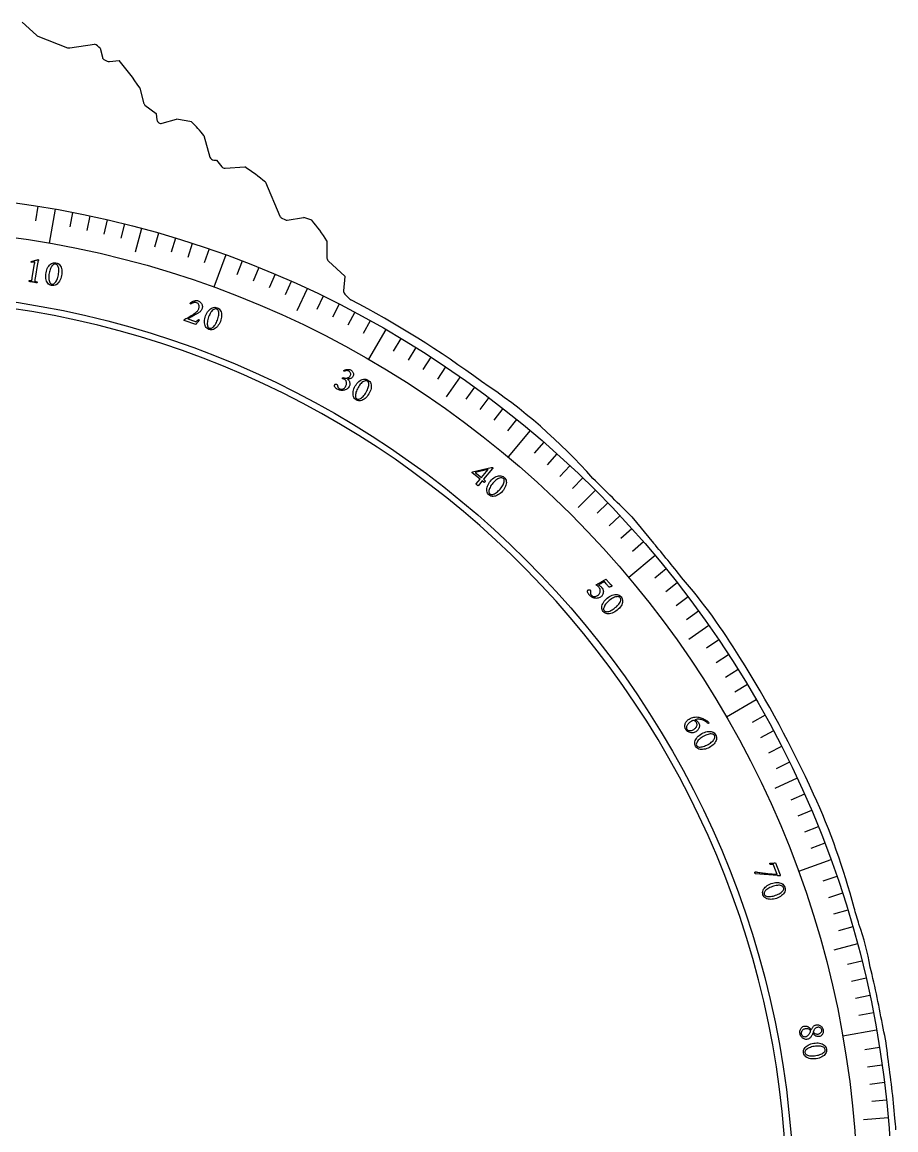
# Model space of a CAD drawing. Header units: millimetres. Extents: x -36.5 to 36.5, y -36.5 to 45.4.
# Drawn here: x 5.11 to 36.4, y 2.72 to 42.41 of the extents above; entities that cross this region are included whole.
import ezdxf

# ---------------------------------------------------------------- set-up
doc = ezdxf.new("R2010")
doc.units = ezdxf.units.MM
for name, color, linetype in [('CUT_INNER', 6, 'Continuous'), ('CUT_OUTER', 1, 'Continuous'), ('ENGRAVE', 7, 'Continuous'), ('ENGRAVE_FINE', 8, 'Continuous'), ('TEXT', 5, 'Continuous')]:
    doc.layers.add(name, color=color, linetype=linetype)

msp = doc.modelspace()

# ---------------------------------------------------------------- linework, layer by layer
at = {"layer": 'CUT_INNER'}
msp.add_arc((0, 0), 32.5, 92.46094, 87.53906, dxfattribs=at)
at = {"layer": 'CUT_OUTER'}
for points in [[(5.1125, 42.4117), (5.1151, 42.4096), (5.6305, 41.9411)], [(5.6767, 41.9124), (6.7391, 41.4967)], [(6.8171, 41.4882), (7.7033, 41.628), (7.7069, 41.6284)], [(7.9025, 41.4818), (7.9035, 41.4783), (7.9837, 41.1573)], [(8.0622, 41.0594), (8.1559, 41.0127)], [(8.2414, 40.998), (8.5845, 41.0409), (8.588, 41.0412)], [(9.3219, 40.0623), (9.323, 40.0588), (9.4566, 39.525)], [(9.5101, 39.443), (9.9068, 39.1346), (9.9096, 39.1323), (9.9102, 39.1287), (9.937, 38.9145)], [(10.127, 38.7888), (10.6405, 38.9354), (10.6438, 38.9362)], [(11.6226, 38.349), (11.6236, 38.3458), (11.8371, 37.5778)], [(11.9816, 37.468), (12.0596, 37.468), (12.0632, 37.4678), (12.0656, 37.4652), (12.2595, 37.2326)], [(12.3841, 37.1789), (13.0877, 37.2228), (13.0914, 37.2229)], [(13.8253, 36.6846), (13.827, 36.681), (14.3426, 35.4629)], [(14.4137, 35.3872), (14.5172, 35.3355)], [(14.607, 35.3214), (15.1925, 35.4114), (15.196, 35.4118)], [(16.028, 34.5797), (16.0282, 34.5758), (16.0282, 33.9603)], [(16.0765, 33.8501), (16.662, 33.3095), (16.6646, 33.3069), (16.6645, 33.3032), (16.6217, 32.789)], [(16.6651, 32.6705), (16.8454, 32.4902)], [(26.9468, 24.6888), (27.7224, 23.7425)]]:
    msp.add_lwpolyline(points, dxfattribs=at)
for centre, radius, start, end in [((5.7314, 42.052), 0.15, 227.72438, 248.63218), ((6.7937, 41.6364), 0.15, 248.63218, 278.9657), ((6.3606, 39.6295), 2.4101, 50.2256, 56.03854), ((8.1292, 41.1936), 0.15, 194.02368, 243.47764), ((8.2228, 41.1469), 0.15, 243.47764, 277.11844), ((-1.2433, 32.9052), 12.7612, 34.11473, 39.60978), ((9.6021, 39.5614), 0.15, 194.05299, 232.14803), ((10.0858, 38.933), 0.15, 187.11844, 285.93733), ((9.8436, 33.0026), 5.9874, 77.08244, 82.31964), ((6.2281, 33.9365), 6.9693, 39.28238, 44.6976), ((11.9816, 37.618), 0.15, 195.5339, 270), ((12.3747, 37.3286), 0.15, 219.81257, 273.57301), ((8.068, 29.6051), 9.125, 50.88057, 56.59785), ((14.4808, 35.5214), 0.15, 202.94228, 243.43495), ((14.5842, 35.4696), 0.15, 243.43495, 278.74122), ((14.3254, 32.3077), 3.2239, 68.82912, 74.33316), ((8.6539, 29.7383), 8.8214, 33.28651, 39.20263), ((16.1782, 33.9603), 0.15, 180, 227.28788), ((16.7712, 32.7766), 0.15, 175.23931, 225), ((16.9515, 32.5962), 0.15, 225, 241.10952), ((0.1761, 0.547), 36.0241, 53.5835, 62.37642), ((10.3281, 12.5993), 20.324, 41.49263, 56.44535), ((-2841.4476, -2883.203), 4084.5466, 45.3917738, 45.4192585), ((0.5291, 0.4334), 35.8161, 38.07279, 40.60206), ((12.3114, 8.3922), 21.6559, 31.31503, 40.72009), ((-4.2535, -2.4453), 41.4455, 24.5154, 32.21267), ((10.318, 4.2394), 25.4139, 14.68703, 24.43472), ((3.8406, 1.1396), 32.4939, 15.98956, 17.07916), ((25.9815, 6.8669), 9.6502, 10.09459, 19.51379), ((0.3492, 0.073), 36.1433, 10.02113, 13.57809), ((30.1722, 4.8896), 5.9539, 4.09766, 14.32116), ((0.1401, 0.015), 36.3591, 4.92963, 8.38179), ((33.7885, 2.7236), 2.6095, 0.02466, 9.16946)]:
    msp.add_arc(centre, radius, start, end, dxfattribs=at)
at = {"layer": 'ENGRAVE'}
for points in [[(6.2965, 35.7091), (6.0825, 34.4958)], [(9.3848, 35.0245), (9.157, 34.1745)], [(12.4017, 34.0733), (11.9803, 32.9156)], [(15.3241, 32.8627), (14.9522, 32.0652)], [(18.13, 31.4021), (17.514, 30.3351)], [(20.7979, 29.7025), (20.2931, 28.9816)], [(23.3075, 27.7768), (22.5156, 26.833)], [(25.6397, 25.6397), (25.0174, 25.0174)], [(27.7768, 23.3075), (26.833, 22.5156)], [(29.7025, 20.7979), (28.9816, 20.2931)], [(31.4021, 18.13), (30.3351, 17.514)], [(32.8627, 15.3241), (32.0652, 14.9522)], [(34.0733, 12.4017), (32.9156, 11.9803)], [(35.0245, 9.3848), (34.1745, 9.157)], [(35.7091, 6.2965), (34.4958, 6.0825)], [(36.122, 3.1603), (35.2454, 3.0836)]]:
    msp.add_lwpolyline(points, dxfattribs=at)
for radius in [36.26, 35.028, 32.74]:
    msp.add_circle((0, 0), radius, dxfattribs=at)
at = {"layer": 'ENGRAVE_FINE'}
for points in [[(5.6723, 35.8136), (5.5897, 35.2921)], [(6.9187, 35.5938), (6.818, 35.0755)], [(7.5389, 35.4676), (7.4291, 34.9512)], [(8.1567, 35.3307), (8.038, 34.8162)], [(8.7721, 35.1829), (8.6444, 34.6706)], [(9.9946, 34.8553), (9.8491, 34.3478)], [(10.6014, 34.6756), (10.447, 34.1707)], [(11.205, 34.4853), (11.0418, 33.9832)], [(11.8051, 34.2845), (11.6332, 33.7853)], [(12.9944, 33.8516), (12.8052, 33.3587)], [(13.5832, 33.6197), (13.3854, 33.1301)], [(14.1679, 33.3775), (13.9616, 32.8915)], [(14.7483, 33.1252), (14.5335, 32.6428)], [(15.8953, 32.5903), (15.6639, 32.1157)], [(16.4617, 32.3079), (16.222, 31.8374)], [(17.023, 32.0157), (16.7752, 31.5495)], [(17.5792, 31.7137), (17.3232, 31.2519)], [(18.6753, 31.0809), (18.4033, 30.6283)], [(19.2149, 30.7502), (18.9351, 30.3025)], [(19.7486, 30.4102), (19.461, 29.9674)], [(20.2763, 30.0609), (19.9811, 29.6232)], [(21.3131, 29.335), (21.0027, 28.9078)], [(21.8218, 28.9585), (21.5041, 28.5368)], [(22.3239, 28.5733), (21.9988, 28.1572)], [(22.8192, 28.1793), (22.4869, 27.769)], [(23.7887, 27.3658), (23.4423, 26.9673)], [(24.2627, 26.9464), (23.9094, 26.5541)], [(24.7293, 26.5189), (24.3692, 26.1327)], [(25.1883, 26.0833), (24.8215, 25.7034)], [(26.0833, 25.1883), (25.7034, 24.8215)], [(26.5189, 24.7293), (26.1327, 24.3692)], [(26.9464, 24.2627), (26.5541, 23.9094)], [(27.3658, 23.7887), (26.9673, 23.4423)], [(28.1793, 22.8192), (27.769, 22.4869)], [(28.5733, 22.3239), (28.1572, 21.9988)], [(28.9585, 21.8218), (28.5368, 21.5041)], [(29.335, 21.3131), (28.9078, 21.0027)], [(30.0609, 20.2763), (29.6232, 19.9811)], [(30.4102, 19.7486), (29.9674, 19.461)], [(30.7502, 19.2149), (30.3025, 18.9351)], [(31.0809, 18.6753), (30.6283, 18.4033)], [(31.7137, 17.5792), (31.2519, 17.3232)], [(32.0157, 17.023), (31.5495, 16.7752)], [(32.3079, 16.4617), (31.8374, 16.222)], [(32.5903, 15.8953), (32.1157, 15.6639)], [(33.1252, 14.7483), (32.6428, 14.5335)], [(33.3775, 14.1679), (32.8915, 13.9616)], [(33.6197, 13.5832), (33.1301, 13.3854)], [(33.8516, 12.9944), (33.3587, 12.8052)], [(34.2845, 11.8051), (33.7853, 11.6332)], [(34.4853, 11.205), (33.9832, 11.0418)], [(34.6756, 10.6014), (34.1707, 10.447)], [(34.8553, 9.9946), (34.3478, 9.8491)], [(35.1829, 8.7721), (34.6706, 8.6444)], [(35.3307, 8.1567), (34.8162, 8.038)], [(35.4676, 7.5389), (34.9512, 7.4291)], [(35.5938, 6.9187), (35.0755, 6.818)], [(35.8136, 5.6723), (35.2921, 5.5897)], [(35.9071, 5.0464), (35.3843, 4.9729)], [(35.9897, 4.419), (35.4657, 4.3546)], [(36.0614, 3.7902), (35.5363, 3.735)]]:
    msp.add_lwpolyline(points, dxfattribs=at)
at = {"layer": 'TEXT'}
for points in [[(5.4755, 33.2521), (5.5599, 33.7651), (5.5616, 33.7777), (5.5622, 33.7884), (5.5618, 33.7971), (5.5602, 33.8037), (5.5575, 33.8088), (5.5534, 33.8128), (5.5481, 33.8157), (5.5415, 33.8175), (5.5332, 33.8182), (5.5227, 33.818), (5.51, 33.817), (5.4951, 33.815), (5.4801, 33.8127), (5.467, 33.8104), (5.4558, 33.8083), (5.4464, 33.8062), (5.442, 33.8119), (5.4392, 33.8178), (5.4379, 33.8239), (5.4381, 33.8302), (5.4381, 33.8303), (5.4382, 33.8306), (5.4382, 33.831), (5.4383, 33.8315), (5.4389, 33.8339), (5.4397, 33.8357), (5.4407, 33.8369), (5.442, 33.8376), (5.4701, 33.8451), (5.498, 33.8527), (5.5257, 33.8604), (5.5532, 33.8682), (5.5794, 33.8757), (5.6033, 33.8825), (5.6249, 33.8885), (5.6442, 33.8939), (5.6601, 33.8982), (5.6717, 33.9013), (5.6789, 33.9031), (5.6818, 33.9036), (5.6844, 33.9032), (5.6874, 33.9022), (5.6897, 33.9003), (5.6914, 33.8975), (5.6924, 33.8938), (5.693, 33.8899), (5.6935, 33.8863), (5.6939, 33.8831), (5.6941, 33.8802), (5.6935, 33.8783), (5.6915, 33.8725), (5.6882, 33.8628), (5.6835, 33.8493), (5.6783, 33.8321), (5.6731, 33.8115), (5.6681, 33.7874), (5.6631, 33.76), (5.5751, 33.2356), (5.5728, 33.2215), (5.5707, 33.208), (5.5687, 33.1949), (5.5669, 33.1822), (5.5655, 33.1704), (5.5649, 33.1595), (5.565, 33.1498), (5.5659, 33.141), (5.5676, 33.1375), (5.571, 33.1338), (5.5763, 33.13), (5.5833, 33.1261), (5.5914, 33.1223), (5.5998, 33.1188), (5.6085, 33.1157), (5.6176, 33.1129), (5.6261, 33.1106), (5.6333, 33.1088), (5.6391, 33.1074), (5.6437, 33.1065), (5.6449, 33.1031), (5.6455, 33.0989), (5.6456, 33.0937), (5.6451, 33.0876), (5.644, 33.0816), (5.6424, 33.0767), (5.6402, 33.0729), (5.6375, 33.0702), (5.6188, 33.0747), (5.6009, 33.0789), (5.5837, 33.0829), (5.5674, 33.0867), (5.5511, 33.0903), (5.5341, 33.0938), (5.5165, 33.0971), (5.4981, 33.1003), (5.4805, 33.1031), (5.4636, 33.1055), (5.4474, 33.1076), (5.4321, 33.1092), (5.4165, 33.1107), (5.3998, 33.1123), (5.382, 33.114), (5.363, 33.1158), (5.3613, 33.1192), (5.3604, 33.1236), (5.3605, 33.1287), (5.3614, 33.1347), (5.3629, 33.1406), (5.3646, 33.1455), (5.3666, 33.1494), (5.3689, 33.1522), (5.3734, 33.1516), (5.3794, 33.151), (5.3868, 33.1504), (5.3957, 33.1498), (5.4051, 33.1495), (5.4143, 33.1496), (5.4234, 33.1502), (5.4323, 33.1512), (5.4402, 33.1526), (5.4461, 33.1546), (5.4502, 33.157), (5.4523, 33.1599), (5.456, 33.1679), (5.4595, 33.1771), (5.4626, 33.1875), (5.4654, 33.1991), (5.468, 33.2116), (5.4706, 33.2246), (5.4731, 33.2381), (5.4755, 33.2521)], [(6.3195, 33.7892), (6.3625, 33.7775), (6.4006, 33.7595), (6.4338, 33.7352), (6.4621, 33.7046), (6.4856, 33.6689), (6.5044, 33.6293), (6.5184, 33.5858), (6.5278, 33.5384), (6.5326, 33.4884), (6.5329, 33.437), (6.5288, 33.3842), (6.5202, 33.3301), (6.5077, 33.2766), (6.4915, 33.2262), (6.4718, 33.1787), (6.4484, 33.1342), (6.422, 33.0938), (6.3928, 33.0585), (6.3609, 33.0285), (6.3264, 33.0036), (6.2895, 32.9852), (6.2507, 32.9743), (6.21, 32.9711), (6.1673, 32.9755), (6.1271, 32.9866), (6.0909, 33.0042), (6.059, 33.0283), (6.0312, 33.0589), (6.0076, 33.0946), (5.9884, 33.1342), (5.9736, 33.1776), (5.9632, 33.225), (5.9573, 33.275), (5.9558, 33.3264), (5.9589, 33.3793), (5.9664, 33.4336), (5.9781, 33.4872), (5.9935, 33.5379), (6.0125, 33.5857), (6.0354, 33.6305), (6.0615, 33.6713), (6.0907, 33.7067), (6.1228, 33.7367), (6.158, 33.7615), (6.1956, 33.7798), (6.235, 33.7905), (6.2764, 33.7937), (6.3195, 33.7892)], [(6.3174, 33.7414), (6.2908, 33.7432), (6.265, 33.7386), (6.24, 33.7276), (6.2158, 33.7101), (6.1927, 33.6871), (6.1711, 33.6596), (6.1509, 33.6275), (6.1323, 33.5909), (6.1155, 33.5507), (6.1009, 33.5077), (6.0885, 33.4619), (6.0784, 33.4135), (6.0709, 33.365), (6.0664, 33.3182), (6.0648, 33.2728), (6.0662, 33.2291), (6.0704, 33.188), (6.0771, 33.1506), (6.0864, 33.1171), (6.0983, 33.0874), (6.1127, 33.0624), (6.1296, 33.0434), (6.149, 33.0303), (6.1709, 33.023), (6.1986, 33.0211), (6.225, 33.0259), (6.2503, 33.0375), (6.2743, 33.0558), (6.297, 33.0798), (6.3182, 33.1084), (6.3379, 33.1416), (6.3561, 33.1795), (6.3725, 33.2208), (6.3869, 33.2644), (6.3994, 33.3102), (6.4098, 33.3582), (6.4179, 33.4069), (6.4229, 33.4536), (6.425, 33.4984), (6.424, 33.5411), (6.4201, 33.5809), (6.4134, 33.6171), (6.404, 33.6496), (6.3918, 33.6785), (6.377, 33.7027), (6.3597, 33.7212), (6.3398, 33.7342), (6.3174, 33.7414)], [(11.4606, 31.7375), (11.4488, 31.7244), (11.4365, 31.7103), (11.4237, 31.6953), (11.4103, 31.6794), (11.397, 31.6632), (11.3843, 31.6477), (11.3721, 31.6327), (11.3605, 31.6183), (11.3501, 31.6053), (11.3416, 31.5946), (11.335, 31.5863), (11.3302, 31.5802), (10.9135, 31.7266), (10.9121, 31.7287), (10.9108, 31.7312), (10.9095, 31.7341), (10.9083, 31.7375), (10.9073, 31.7408), (10.9068, 31.7437), (10.9067, 31.7462), (10.9072, 31.7483), (10.9426, 31.7684), (10.9786, 31.7891), (11.0152, 31.8102), (11.0524, 31.8318), (11.0895, 31.8536), (11.126, 31.8755), (11.1619, 31.8974), (11.1971, 31.9193), (11.231, 31.9409), (11.2627, 31.9618), (11.2924, 31.982), (11.3199, 32.0016), (11.3463, 32.0221), (11.3687, 32.0419), (11.3872, 32.0613), (11.4018, 32.0801), (11.4138, 32.0992), (11.4246, 32.1191), (11.4343, 32.14), (11.4428, 32.1619), (11.451, 32.1925), (11.4536, 32.2223), (11.4504, 32.2514), (11.4416, 32.2797), (11.4276, 32.3054), (11.4092, 32.3267), (11.3863, 32.3437), (11.3589, 32.3563), (11.3347, 32.3633), (11.3111, 32.3671), (11.2881, 32.3677), (11.2658, 32.3651), (11.2447, 32.3604), (11.2251, 32.3545), (11.2071, 32.3476), (11.1906, 32.3397), (11.1762, 32.3316), (11.1642, 32.3244), (11.1547, 32.3182), (11.1475, 32.3128), (11.1439, 32.3146), (11.1405, 32.3175), (11.1374, 32.3214), (11.1346, 32.3263), (11.1323, 32.3313), (11.1309, 32.3354), (11.1303, 32.3386), (11.1305, 32.3409), (11.1355, 32.3466), (11.1428, 32.3536), (11.1524, 32.362), (11.1643, 32.3717), (11.1784, 32.382), (11.1941, 32.3921), (11.2117, 32.4018), (11.231, 32.4113), (11.2516, 32.42), (11.2731, 32.4271), (11.2953, 32.4326), (11.3184, 32.4367), (11.342, 32.4385), (11.3659, 32.4373), (11.3901, 32.4332), (11.4146, 32.426), (11.443, 32.4139), (11.4687, 32.3987), (11.4917, 32.3803), (11.5121, 32.3587), (11.5296, 32.3349), (11.5437, 32.3099), (11.5545, 32.2837), (11.5621, 32.2563), (11.5661, 32.2285), (11.5663, 32.2013), (11.5626, 32.1745), (11.5552, 32.1483), (11.5448, 32.1231), (11.5324, 32.0995), (11.5179, 32.0775), (11.5013, 32.0572), (11.483, 32.0383), (11.4633, 32.0208), (11.4421, 32.0047), (11.4196, 31.99), (11.3884, 31.9713), (11.3557, 31.9521), (11.3217, 31.9324), (11.2862, 31.9123), (11.2505, 31.8923), (11.2159, 31.8729), (11.1824, 31.8542), (11.1499, 31.8361), (11.1195, 31.8193), (11.0924, 31.8041), (11.0686, 31.7907), (11.0479, 31.779), (11.2877, 31.6946), (11.3053, 31.69), (11.3223, 31.6888), (11.3387, 31.691), (11.3545, 31.6966), (11.3704, 31.7056), (11.387, 31.7177), (11.4043, 31.7329), (11.4223, 31.7513), (11.4252, 31.7539), (11.4289, 31.7552), (11.4334, 31.7552), (11.4386, 31.7538), (11.4407, 31.7529), (11.4433, 31.7514), (11.4464, 31.7494), (11.45, 31.7469), (11.4536, 31.7442), (11.4566, 31.7418), (11.4589, 31.7395), (11.4606, 31.7375)], [(12.091, 32.1785), (12.1312, 32.1596), (12.1656, 32.1352), (12.1941, 32.1055), (12.2167, 32.0704), (12.2336, 32.0312), (12.2452, 31.9889), (12.2515, 31.9436), (12.2525, 31.8954), (12.2485, 31.8453), (12.2399, 31.7946), (12.2267, 31.7434), (12.2089, 31.6915), (12.1873, 31.641), (12.1626, 31.5942), (12.1349, 31.5509), (12.1042, 31.5111), (12.0711, 31.4758), (12.0362, 31.4462), (11.9996, 31.4221), (11.9613, 31.4037), (11.9218, 31.3919), (11.8817, 31.388), (11.841, 31.3918), (11.7998, 31.4036), (11.762, 31.4215), (11.7295, 31.4451), (11.7022, 31.4744), (11.6801, 31.5093), (11.6631, 31.5486), (11.6511, 31.5909), (11.6441, 31.6363), (11.6421, 31.6847), (11.6449, 31.735), (11.6524, 31.7859), (11.6646, 31.8374), (11.6815, 31.8896), (11.7023, 31.9404), (11.7262, 31.9877), (11.7533, 32.0314), (11.7836, 32.0716), (11.8164, 32.1071), (11.8513, 32.1369), (11.8881, 32.161), (11.9271, 32.1793), (11.9672, 32.1908), (12.008, 32.1945), (12.0492, 32.1904), (12.091, 32.1785)], [(12.0805, 32.1318), (12.0547, 32.1382), (12.0285, 32.1381), (12.0019, 32.1316), (11.975, 32.1186), (11.9483, 32.1), (11.9222, 32.0766), (11.8968, 32.0486), (11.8721, 32.0158), (11.8486, 31.979), (11.8268, 31.9392), (11.8066, 31.8963), (11.7882, 31.8503), (11.7724, 31.8039), (11.7599, 31.7586), (11.7505, 31.7142), (11.7442, 31.6708), (11.7412, 31.6296), (11.7413, 31.5917), (11.7447, 31.5571), (11.7512, 31.5257), (11.7611, 31.4987), (11.7744, 31.477), (11.7912, 31.4607), (11.8115, 31.4498), (11.8385, 31.4431), (11.8653, 31.4432), (11.8922, 31.4502), (11.9191, 31.464), (11.9456, 31.4837), (11.9714, 31.5082), (11.9966, 31.5376), (12.0211, 31.5717), (12.0444, 31.6096), (12.0662, 31.65), (12.0864, 31.6929), (12.105, 31.7383), (12.1214, 31.7849), (12.1345, 31.8301), (12.1443, 31.8738), (12.1507, 31.916), (12.1538, 31.9559), (12.1535, 31.9927), (12.1499, 32.0264), (12.1429, 32.0569), (12.1326, 32.0833), (12.1187, 32.1046), (12.1013, 32.1208), (12.0805, 32.1318)], [(16.8894, 29.9414), (16.9037, 29.9319), (16.9176, 29.9199), (16.9311, 29.9055), (16.9441, 29.8885), (16.9557, 29.8697), (16.9649, 29.8497), (16.9718, 29.8284), (16.9763, 29.8059), (16.9776, 29.7828), (16.9748, 29.7598), (16.9679, 29.7368), (16.9569, 29.7139), (16.9459, 29.6972), (16.933, 29.6825), (16.9183, 29.6697), (16.9018, 29.659), (16.8842, 29.65), (16.8664, 29.6424), (16.8482, 29.6364), (16.8298, 29.6318), (16.8119, 29.6284), (16.7953, 29.6257), (16.7799, 29.6238), (16.7659, 29.6226), (16.7804, 29.61), (16.7943, 29.5948), (16.8075, 29.5772), (16.8201, 29.5571), (16.8311, 29.5351), (16.8394, 29.5118), (16.8453, 29.4872), (16.8485, 29.4613), (16.8482, 29.4347), (16.8436, 29.4079), (16.8345, 29.3808), (16.821, 29.3535), (16.8035, 29.3265), (16.7837, 29.3026), (16.7616, 29.2818), (16.7373, 29.2642), (16.7113, 29.2495), (16.6843, 29.2376), (16.6563, 29.2285), (16.6273, 29.2223), (16.5978, 29.2188), (16.5682, 29.2179), (16.5385, 29.2196), (16.5086, 29.2238), (16.4792, 29.2305), (16.4507, 29.2395), (16.4231, 29.2507), (16.3965, 29.2643), (16.3852, 29.2711), (16.373, 29.2795), (16.3599, 29.2894), (16.3458, 29.3009), (16.332, 29.3134), (16.3194, 29.3263), (16.3082, 29.3398), (16.2982, 29.3537), (16.2969, 29.3575), (16.2957, 29.3627), (16.2945, 29.3693), (16.2934, 29.3775), (16.293, 29.3861), (16.2937, 29.3942), (16.2957, 29.4019), (16.2989, 29.409), (16.3062, 29.42), (16.3146, 29.4289), (16.3242, 29.4356), (16.335, 29.4402), (16.346, 29.4426), (16.3565, 29.4429), (16.3665, 29.441), (16.376, 29.437), (16.3862, 29.4299), (16.394, 29.4211), (16.3993, 29.4109), (16.4021, 29.3991), (16.4039, 29.3867), (16.406, 29.3748), (16.4085, 29.3634), (16.4113, 29.3525), (16.4156, 29.3403), (16.4213, 29.329), (16.4284, 29.3184), (16.4371, 29.3086), (16.4466, 29.2997), (16.4565, 29.2915), (16.4668, 29.2842), (16.4774, 29.2777), (16.4929, 29.2703), (16.5096, 29.265), (16.5275, 29.2618), (16.5467, 29.2605), (16.5666, 29.262), (16.5869, 29.2668), (16.6076, 29.2751), (16.6285, 29.2867), (16.6493, 29.3024), (16.6694, 29.3228), (16.6887, 29.3478), (16.7073, 29.3775), (16.7186, 29.4004), (16.7266, 29.4234), (16.7312, 29.4466), (16.7325, 29.4699), (16.7308, 29.4927), (16.7266, 29.5146), (16.7198, 29.5356), (16.7105, 29.5557), (16.699, 29.5741), (16.6854, 29.5903), (16.6699, 29.6041), (16.6525, 29.6156), (16.643, 29.6205), (16.6331, 29.6246), (16.6226, 29.6281), (16.6118, 29.6309), (16.6013, 29.6333), (16.5921, 29.6355), (16.5843, 29.6375), (16.5778, 29.6394), (16.5775, 29.6459), (16.5782, 29.6523), (16.5801, 29.6587), (16.5831, 29.6651), (16.5853, 29.6687), (16.5875, 29.6716), (16.5897, 29.6738), (16.5918, 29.6753), (16.6173, 29.6686), (16.643, 29.6636), (16.6688, 29.6602), (16.6947, 29.6583), (16.7202, 29.6585), (16.7446, 29.6614), (16.7679, 29.6668), (16.7901, 29.6748), (16.8107, 29.6859), (16.8294, 29.7007), (16.846, 29.7192), (16.8607, 29.7414), (16.8708, 29.7639), (16.876, 29.7868), (16.8763, 29.81), (16.8715, 29.8336), (16.8621, 29.8561), (16.8484, 29.8761), (16.8303, 29.8936), (16.808, 29.9086), (16.79, 29.9174), (16.7719, 29.9234), (16.7538, 29.9267), (16.7358, 29.9273), (16.7184, 29.926), (16.7023, 29.9238), (16.6875, 29.9206), (16.674, 29.9165), (16.6623, 29.9125), (16.6527, 29.9094), (16.6452, 29.9073), (16.64, 29.9061), (16.6379, 29.9079), (16.6364, 29.9107), (16.6355, 29.9145), (16.6351, 29.9194), (16.6353, 29.9245), (16.6361, 29.9293), (16.6375, 29.9339), (16.6394, 29.938), (16.6561, 29.946), (16.6739, 29.953), (16.6928, 29.959), (16.7128, 29.9642), (16.7337, 29.9681), (16.7551, 29.9704), (16.7771, 29.971), (16.7995, 29.97), (16.8222, 29.9669), (16.8448, 29.961), (16.8672, 29.9525), (16.8894, 29.9414)], [(17.495, 29.5901), (17.5314, 29.5644), (17.561, 29.5345), (17.5839, 29.5003), (17.6, 29.4618), (17.6099, 29.4202), (17.614, 29.3766), (17.6123, 29.3309), (17.6049, 29.2832), (17.5923, 29.2346), (17.5751, 29.1862), (17.5531, 29.138), (17.5266, 29.09), (17.4965, 29.0441), (17.4641, 29.0022), (17.4293, 28.9643), (17.3921, 28.9305), (17.3534, 28.9015), (17.314, 28.8784), (17.2737, 28.8611), (17.2328, 28.8495), (17.1918, 28.8448), (17.1516, 28.8479), (17.1123, 28.8588), (17.0737, 28.8775), (17.0396, 28.9017), (17.0117, 28.9306), (16.9899, 28.9642), (16.9742, 29.0024), (16.9643, 29.044), (16.9598, 29.0878), (16.9608, 29.1337), (16.9672, 29.1817), (16.9787, 29.2307), (16.9949, 29.2796), (17.0159, 29.3282), (17.0416, 29.3767), (17.0709, 29.4231), (17.1027, 29.4655), (17.1369, 29.5038), (17.1737, 29.5382), (17.2122, 29.5675), (17.2517, 29.5908), (17.2922, 29.608), (17.3337, 29.6193), (17.3753, 29.6236), (17.416, 29.6202), (17.456, 29.609), (17.495, 29.5901)], [(17.4766, 29.5459), (17.4523, 29.5567), (17.4265, 29.5612), (17.3992, 29.5593), (17.3704, 29.5512), (17.3409, 29.5375), (17.3112, 29.519), (17.2813, 29.4958), (17.2512, 29.4678), (17.2217, 29.4357), (17.1933, 29.4003), (17.166, 29.3615), (17.1399, 29.3195), (17.1163, 29.2765), (17.096, 29.234), (17.0791, 29.1919), (17.0654, 29.1503), (17.0552, 29.1103), (17.0488, 29.0729), (17.0461, 29.0382), (17.0471, 29.0062), (17.0521, 28.9779), (17.0615, 28.9542), (17.0752, 28.9352), (17.0933, 28.9209), (17.1186, 28.9096), (17.1451, 28.9051), (17.1728, 28.9073), (17.2017, 28.9163), (17.2312, 28.9311), (17.2609, 28.9507), (17.2908, 28.9753), (17.3208, 29.0046), (17.3504, 29.0379), (17.3788, 29.0738), (17.4062, 29.1126), (17.4324, 29.1541), (17.4567, 29.1972), (17.4774, 29.2394), (17.4946, 29.2807), (17.5083, 29.3212), (17.5183, 29.3599), (17.5244, 29.3962), (17.5267, 29.43), (17.5251, 29.4613), (17.5194, 29.4891), (17.5095, 29.5125), (17.4952, 29.5314), (17.4766, 29.5459)], [(21.9586, 26.4525), (21.9621, 26.449), (21.9645, 26.4451), (21.9655, 26.441), (21.9654, 26.4366), (21.9645, 26.4323), (21.9631, 26.4283), (21.9612, 26.4247), (21.9589, 26.4215), (21.6351, 26.0318), (21.6938, 25.9829), (21.6956, 25.9801), (21.6961, 25.9758), (21.6951, 25.9702), (21.6928, 25.9631), (21.6893, 25.9554), (21.6848, 25.9475), (21.6795, 25.9395), (21.6732, 25.9315), (21.6687, 25.9265), (21.6644, 25.9225), (21.6604, 25.9197), (21.6567, 25.9179), (21.588, 25.9751), (21.4441, 25.802), (21.4436, 25.8022), (21.4419, 25.8028), (21.4392, 25.8037), (21.4355, 25.8049), (21.4299, 25.8077), (21.4217, 25.8132), (21.411, 25.8213), (21.3977, 25.832), (21.3827, 25.8453), (21.3729, 25.8559), (21.3684, 25.8639), (21.3692, 25.8693), (21.51, 26.0397), (21.2299, 26.2686), (21.2288, 26.2722), (21.2284, 26.2759), (21.2285, 26.2797), (21.2292, 26.2835), (21.2303, 26.2871), (21.2315, 26.2903), (21.233, 26.293), (21.2345, 26.2953), (21.9078, 26.452), (21.9133, 26.4529), (21.9197, 26.4538), (21.927, 26.4548), (21.9352, 26.4557), (21.9431, 26.4563), (21.9497, 26.4559), (21.9548, 26.4547), (21.9586, 26.4525)], [(21.7966, 26.3868), (21.3336, 26.2795), (21.5569, 26.0966)], [(22.3675, 26.1026), (22.3989, 26.071), (22.4229, 26.0363), (22.4395, 25.9987), (22.4487, 25.958), (22.4511, 25.9153), (22.4476, 25.8716), (22.438, 25.8269), (22.4225, 25.7812), (22.4016, 25.7356), (22.3762, 25.6909), (22.3462, 25.6472), (22.3117, 25.6046), (22.2741, 25.5646), (22.2349, 25.529), (22.1941, 25.4977), (22.1516, 25.4708), (22.1085, 25.4491), (22.0656, 25.4331), (22.023, 25.423), (21.9806, 25.4188), (21.9395, 25.4212), (21.9005, 25.4313), (21.8636, 25.4488), (21.8288, 25.4739), (21.7995, 25.5037), (21.777, 25.537), (21.7614, 25.5739), (21.7526, 25.6142), (21.75, 25.657), (21.7532, 25.7008), (21.7621, 25.7459), (21.7768, 25.792), (21.7966, 25.8383), (21.8211, 25.8836), (21.8502, 25.9279), (21.8839, 25.9712), (21.9208, 26.0118), (21.9595, 26.048), (21.9999, 26.0798), (22.042, 26.1072), (22.0851, 26.1294), (22.128, 26.1455), (22.1709, 26.1555), (22.2137, 26.1593), (22.2554, 26.1564), (22.295, 26.1459), (22.3323, 26.128), (22.3675, 26.1026)], [(22.3417, 26.0622), (22.3196, 26.0771), (22.295, 26.086), (22.2678, 26.0889), (22.2381, 26.0859), (22.2066, 26.0776), (22.1741, 26.0645), (22.1406, 26.0468), (22.1062, 26.0245), (22.0715, 25.998), (22.0374, 25.9681), (22.0038, 25.9346), (21.9708, 25.8977), (21.9401, 25.8595), (21.9127, 25.8212), (21.8887, 25.7827), (21.868, 25.7441), (21.8511, 25.7064), (21.8382, 25.6707), (21.8295, 25.6371), (21.8249, 25.6053), (21.825, 25.5766), (21.8301, 25.5516), (21.8403, 25.5306), (21.8557, 25.5133), (21.8787, 25.4978), (21.904, 25.4888), (21.9316, 25.4861), (21.9616, 25.49), (21.9933, 25.4994), (22.0259, 25.5136), (22.0596, 25.5325), (22.0943, 25.5563), (22.1292, 25.5838), (22.1634, 25.6143), (22.1971, 25.6478), (22.2302, 25.6841), (22.2615, 25.7223), (22.2892, 25.7602), (22.3134, 25.7979), (22.3339, 25.8354), (22.3504, 25.8719), (22.3628, 25.9066), (22.3709, 25.9394), (22.3747, 25.9705), (22.374, 25.9989), (22.3683, 26.0236), (22.3575, 26.0447), (22.3417, 26.0622)], [(25.8627, 22.1619), (25.8851, 22.1324), (25.9024, 22.1023), (25.9145, 22.0717), (25.9214, 22.0404), (25.9239, 22.0093), (25.9227, 21.9792), (25.9178, 21.9499), (25.9092, 21.9216), (25.8974, 21.8949), (25.883, 21.8708), (25.8658, 21.8492), (25.846, 21.8301), (25.8204, 21.8108), (25.7936, 21.7951), (25.7657, 21.7831), (25.7368, 21.7748), (25.7074, 21.7699), (25.678, 21.768), (25.6486, 21.769), (25.6192, 21.7731), (25.5903, 21.7799), (25.5621, 21.7892), (25.5348, 21.8009), (25.5082, 21.8151), (25.4828, 21.8315), (25.4591, 21.8496), (25.437, 21.8697), (25.4166, 21.8915), (25.4083, 21.9018), (25.3997, 21.9138), (25.3908, 21.9276), (25.3815, 21.9432), (25.3728, 21.9597), (25.3654, 21.9762), (25.3595, 21.9927), (25.3549, 22.0092), (25.3549, 22.0131), (25.3556, 22.0184), (25.3567, 22.0251), (25.3585, 22.0331), (25.361, 22.0414), (25.3645, 22.0487), (25.369, 22.0552), (25.3745, 22.0609), (25.3851, 22.0687), (25.396, 22.0742), (25.4073, 22.0772), (25.419, 22.0779), (25.4302, 22.0764), (25.4402, 22.073), (25.4489, 22.0678), (25.4564, 22.0608), (25.4636, 22.0506), (25.4679, 22.0398), (25.4694, 22.0283), (25.468, 22.0162), (25.4655, 22.004), (25.4634, 21.9921), (25.4618, 21.9806), (25.4608, 21.9693), (25.4606, 21.9564), (25.4621, 21.9438), (25.4652, 21.9315), (25.4699, 21.9193), (25.4758, 21.9076), (25.4824, 21.8965), (25.4895, 21.8861), (25.4973, 21.8764), (25.5093, 21.8642), (25.5232, 21.8535), (25.5389, 21.8443), (25.5565, 21.8366), (25.5757, 21.8312), (25.5965, 21.8288), (25.6187, 21.8295), (25.6424, 21.8332), (25.6673, 21.8409), (25.6931, 21.8531), (25.7198, 21.87), (25.7474, 21.8916), (25.7623, 21.9059), (25.7758, 21.9224), (25.788, 21.9412), (25.7988, 21.9621), (25.8074, 21.9848), (25.8127, 22.0088), (25.8147, 22.0341), (25.8135, 22.0606), (25.8079, 22.0879), (25.7969, 22.1156), (25.7805, 22.1437), (25.7586, 22.1721), (25.7508, 22.1805), (25.7413, 22.1899), (25.73, 22.2002), (25.7169, 22.2113), (25.7037, 22.2219), (25.692, 22.2304), (25.6816, 22.2369), (25.6727, 22.2413), (25.6717, 22.243), (25.6714, 22.2451), (25.6716, 22.2477), (25.6724, 22.2507), (25.6738, 22.2537), (25.6754, 22.2565), (25.6774, 22.2591), (25.6797, 22.2614), (25.7118, 22.2796), (25.744, 22.2977), (25.7761, 22.3159), (25.8083, 22.3341), (25.8399, 22.3519), (25.8704, 22.3691), (25.8998, 22.3857), (25.9282, 22.4017), (25.9546, 22.4166), (25.9784, 22.4303), (25.9996, 22.4426), (26.018, 22.4537), (26.1435, 22.3074), (26.1524, 22.2973), (26.1616, 22.2872), (26.1712, 22.2772), (26.1811, 22.2673), (26.1909, 22.258), (26.1999, 22.2495), (26.2083, 22.242), (26.216, 22.2355), (26.2224, 22.2301), (26.2269, 22.2263), (26.2297, 22.2241), (26.2306, 22.2233), (26.2312, 22.2196), (26.2318, 22.2162), (26.2324, 22.2131), (26.2329, 22.2104), (26.2331, 22.2078), (26.2327, 22.2056), (26.2316, 22.2035), (26.2299, 22.2017), (26.2276, 22.2001), (26.2238, 22.198), (26.2183, 22.1953), (26.2113, 22.1921), (26.2032, 22.1886), (26.1945, 22.1853), (26.1851, 22.182), (26.1751, 22.1789), (26.1648, 22.1762), (26.1549, 22.1742), (26.1451, 22.173), (26.1356, 22.1725), (26.1255, 22.1824), (26.1146, 22.1932), (26.1028, 22.2051), (26.0901, 22.2179), (26.0765, 22.2321), (26.0622, 22.2476), (26.047, 22.2647), (26.0309, 22.2832), (25.9596, 22.3662), (25.9337, 22.3518), (25.9076, 22.3371), (25.8815, 22.3221), (25.8552, 22.307), (25.8291, 22.292), (25.8035, 22.2775), (25.7784, 22.2636), (25.7538, 22.2502), (25.767, 22.2426), (25.7812, 22.2333), (25.7964, 22.2221), (25.8127, 22.209), (25.8284, 22.1956), (25.842, 22.1833), (25.8534, 22.1721), (25.8627, 22.1619)], [(26.5603, 21.8219), (26.5857, 21.7854), (26.6034, 21.7471), (26.6132, 21.7071), (26.6152, 21.6655), (26.6102, 21.623), (26.5991, 21.5806), (26.5819, 21.5383), (26.5587, 21.496), (26.5302, 21.4546), (26.4974, 21.415), (26.4603, 21.3772), (26.4189, 21.3412), (26.375, 21.3083), (26.3302, 21.2801), (26.2845, 21.2564), (26.238, 21.2373), (26.1918, 21.2233), (26.1468, 21.2151), (26.1031, 21.2126), (26.0606, 21.2157), (26.0205, 21.2253), (25.9838, 21.2419), (25.9506, 21.2656), (25.9207, 21.2964), (25.897, 21.3308), (25.8806, 21.3675), (25.8716, 21.4065), (25.87, 21.4478), (25.8749, 21.4903), (25.8856, 21.533), (25.9022, 21.5758), (25.9247, 21.6187), (25.9523, 21.6608), (25.9842, 21.7012), (26.0206, 21.7397), (26.0613, 21.7765), (26.1047, 21.8101), (26.149, 21.839), (26.1944, 21.8633), (26.2407, 21.883), (26.2869, 21.8974), (26.332, 21.9058), (26.3759, 21.9082), (26.4188, 21.9045), (26.4593, 21.8944), (26.4964, 21.8772), (26.5301, 21.8531), (26.5603, 21.8219)], [(26.528, 21.7867), (26.5088, 21.8052), (26.4861, 21.8182), (26.4598, 21.8258), (26.43, 21.828), (26.3975, 21.8253), (26.3633, 21.8181), (26.3272, 21.8064), (26.2894, 21.7904), (26.2507, 21.7704), (26.2119, 21.7468), (26.173, 21.7197), (26.1341, 21.6891), (26.0972, 21.6568), (26.0636, 21.6238), (26.0333, 21.5901), (26.0062, 21.5556), (25.983, 21.5215), (25.9641, 21.4886), (25.9497, 21.4569), (25.9397, 21.4265), (25.9347, 21.3981), (25.9355, 21.3727), (25.9419, 21.3502), (25.954, 21.3305), (25.9739, 21.3113), (25.9973, 21.2979), (26.0241, 21.2906), (26.0542, 21.2891), (26.0871, 21.2929), (26.1217, 21.3012), (26.1581, 21.314), (26.1964, 21.3314), (26.2356, 21.3525), (26.2746, 21.3766), (26.3136, 21.4036), (26.3524, 21.4337), (26.3899, 21.4658), (26.4238, 21.4984), (26.4541, 21.5313), (26.4808, 21.5647), (26.5035, 21.5977), (26.5216, 21.6297), (26.5353, 21.6607), (26.5446, 21.6906), (26.5488, 21.7187), (26.5474, 21.7441), (26.5405, 21.7667), (26.528, 21.7867)], [(29.329, 17.316), (29.3441, 17.2872), (29.3551, 17.2592), (29.3621, 17.232), (29.3649, 17.2056), (29.3643, 17.1801), (29.3611, 17.1558), (29.3551, 17.1326), (29.3465, 17.1105), (29.3359, 17.0897), (29.3239, 17.0703), (29.3104, 17.0523), (29.2956, 17.0357), (29.2802, 17.0208), (29.265, 17.0076), (29.2499, 16.9963), (29.235, 16.9868), (29.2037, 16.9711), (29.1713, 16.9599), (29.1378, 16.9529), (29.1032, 16.9504), (29.0685, 16.952), (29.035, 16.9576), (29.0025, 16.9673), (28.971, 16.9809), (28.9417, 16.9985), (28.9154, 17.02), (28.8922, 17.0455), (28.8721, 17.075), (28.8592, 17.1), (28.8497, 17.1254), (28.8437, 17.1512), (28.8411, 17.1775), (28.8416, 17.2038), (28.8447, 17.2297), (28.8504, 17.2551), (28.8587, 17.2802), (28.8694, 17.3046), (28.882, 17.328), (28.8967, 17.3504), (28.9134, 17.3719), (28.9317, 17.3919), (28.951, 17.41), (28.9714, 17.4262), (28.9928, 17.4404), (29.0356, 17.4638), (29.0792, 17.4831), (29.1238, 17.4983), (29.1694, 17.5095), (29.2151, 17.5162), (29.2603, 17.5184), (29.305, 17.5159), (29.3492, 17.5088), (29.3827, 17.5005), (29.4161, 17.4903), (29.4497, 17.478), (29.4832, 17.4636), (29.5163, 17.4477), (29.5482, 17.4307), (29.579, 17.4126), (29.6087, 17.3934), (29.6366, 17.3736), (29.6622, 17.3536), (29.6853, 17.3334), (29.706, 17.3131), (29.7073, 17.3089), (29.7066, 17.3046), (29.7038, 17.2999), (29.699, 17.2951), (29.6935, 17.2905), (29.6888, 17.2868), (29.6848, 17.2839), (29.6816, 17.2818), (29.6645, 17.2967), (29.6456, 17.3122), (29.6248, 17.3281), (29.6022, 17.3446), (29.5778, 17.3609), (29.5516, 17.3763), (29.5236, 17.3907), (29.494, 17.4041), (29.4626, 17.4158), (29.4298, 17.425), (29.3955, 17.4317), (29.3596, 17.436), (29.3223, 17.4371), (29.2834, 17.4344), (29.2431, 17.4278), (29.2014, 17.4175), (29.2217, 17.4089), (29.2411, 17.3987), (29.2597, 17.3869), (29.2774, 17.3733), (29.2937, 17.3589), (29.3077, 17.3446), (29.3194, 17.3303), (29.329, 17.316)], [(29.1474, 17.3976), (29.1376, 17.3932), (29.1278, 17.3886), (29.118, 17.3838), (29.108, 17.3787), (29.0981, 17.3735), (29.0883, 17.3681), (29.0786, 17.3626), (29.0689, 17.3569), (29.0504, 17.3452), (29.032, 17.3322), (29.0138, 17.3179), (28.9957, 17.3024), (28.9784, 17.286), (28.9624, 17.269), (28.9477, 17.2513), (28.9344, 17.233), (28.9229, 17.2144), (28.9136, 17.1957), (28.9065, 17.1769), (28.9017, 17.158), (28.8997, 17.1394), (28.901, 17.1214), (28.9057, 17.1041), (28.9136, 17.0875), (28.9317, 17.064), (28.9545, 17.0467), (28.9822, 17.0353), (29.0147, 17.03), (29.0499, 17.0307), (29.0858, 17.0375), (29.1223, 17.0503), (29.1595, 17.0692), (29.1824, 17.0838), (29.2034, 17.0997), (29.2226, 17.1169), (29.2398, 17.1353), (29.2544, 17.1549), (29.2659, 17.1753), (29.2741, 17.1967), (29.2792, 17.219), (29.2803, 17.242), (29.2769, 17.2656), (29.2689, 17.2898), (29.2564, 17.3146), (29.2486, 17.3266), (29.2396, 17.3387), (29.2293, 17.3509), (29.2176, 17.3632), (29.204, 17.3746), (29.1877, 17.3841), (29.1689, 17.3918), (29.1474, 17.3976)], [(29.9462, 16.8782), (29.9648, 16.8378), (29.9755, 16.7971), (29.9783, 16.756), (29.973, 16.7146), (29.9607, 16.6737), (29.9425, 16.6339), (29.9182, 16.5951), (29.8879, 16.5575), (29.8527, 16.5217), (29.8135, 16.4884), (29.7704, 16.4576), (29.7234, 16.4293), (29.6745, 16.4046), (29.6254, 16.3846), (29.5764, 16.3692), (29.5273, 16.3585), (29.4793, 16.3527), (29.4335, 16.3524), (29.39, 16.3575), (29.3488, 16.368), (29.3109, 16.3844), (29.2777, 16.4072), (29.2491, 16.4363), (29.225, 16.4718), (29.2076, 16.5098), (29.1979, 16.5488), (29.1958, 16.5887), (29.2013, 16.6297), (29.2135, 16.6707), (29.2315, 16.7108), (29.2553, 16.7501), (29.2849, 16.7885), (29.3194, 16.8252), (29.3578, 16.8594), (29.4003, 16.891), (29.4468, 16.9202), (29.4954, 16.9457), (29.5441, 16.9665), (29.5929, 16.9826), (29.6419, 16.9939), (29.69, 17.0001), (29.7358, 17.0005), (29.7795, 16.9952), (29.8211, 16.9842), (29.8593, 16.9672), (29.8928, 16.9438), (29.9218, 16.9142), (29.9462, 16.8782)], [(29.9082, 16.8492), (29.8925, 16.8707), (29.8724, 16.8875), (29.8478, 16.8995), (29.8189, 16.9069), (29.7864, 16.9098), (29.7514, 16.9087), (29.7139, 16.9035), (29.6739, 16.8942), (29.6323, 16.8812), (29.59, 16.8648), (29.547, 16.8448), (29.5033, 16.8215), (29.4614, 16.796), (29.4226, 16.7694), (29.3869, 16.7414), (29.3542, 16.7122), (29.3254, 16.6826), (29.3011, 16.6535), (29.2814, 16.6248), (29.2663, 16.5966), (29.2565, 16.5695), (29.2528, 16.5443), (29.2552, 16.521), (29.2637, 16.4996), (29.28, 16.4772), (29.3007, 16.46), (29.3258, 16.4481), (29.3552, 16.4414), (29.3882, 16.4395), (29.4238, 16.4416), (29.4619, 16.4479), (29.5026, 16.4584), (29.5448, 16.4723), (29.5874, 16.4893), (29.6305, 16.5092), (29.674, 16.532), (29.7165, 16.5572), (29.7556, 16.5833), (29.7911, 16.6105), (29.8232, 16.6387), (29.8512, 16.6673), (29.8747, 16.6957), (29.8935, 16.7238), (29.9078, 16.7517), (29.9168, 16.7786), (29.9199, 16.8038), (29.917, 16.8273), (29.9082, 16.8492)], [(32.2304, 11.9217), (32.235, 11.9096), (32.24, 11.8971), (32.2454, 11.8842), (32.2512, 11.8709), (32.2566, 11.8588), (32.2607, 11.8495), (32.2635, 11.8428), (32.2651, 11.839), (32.2656, 11.8354), (32.2644, 11.8323), (32.2614, 11.8296), (32.2567, 11.8273), (32.2497, 11.8256), (32.241, 11.8248), (32.2306, 11.825), (32.2186, 11.8262), (32.2055, 11.8279), (32.1919, 11.8295), (32.1779, 11.8312), (32.1635, 11.833), (31.3679, 11.898), (31.3654, 11.8995), (31.3633, 11.9019), (31.3613, 11.9049), (31.3595, 11.9088), (31.3573, 11.9161), (31.3556, 11.9244), (31.3544, 11.9339), (31.3538, 11.9444), (31.354, 11.9543), (31.3554, 11.9618), (31.358, 11.967), (31.3617, 11.9698), (31.3923, 11.9635), (31.4256, 11.9574), (31.4617, 11.9514), (31.5005, 11.9455), (31.5412, 11.9397), (31.5829, 11.9341), (31.6257, 11.9284), (31.6694, 11.9229), (31.7134, 11.9175), (31.757, 11.9125), (31.8001, 11.9077), (31.8427, 11.9032), (31.884, 11.8991), (31.9235, 11.8952), (31.9609, 11.8916), (31.9964, 11.8883), (32.0292, 11.8853), (32.0585, 11.8827), (32.0844, 11.8803), (32.1068, 11.8782), (32.125, 11.8765), (32.1379, 11.8753), (32.1457, 11.8745), (32.1483, 11.8743), (32.0321, 12.1842), (32.0242, 12.2007), (32.0144, 12.2139), (32.0027, 12.2239), (31.989, 12.2306), (31.9729, 12.2348), (31.9538, 12.2371), (31.9317, 12.2376), (31.9066, 12.2361), (31.9028, 12.2363), (31.8994, 12.2384), (31.8963, 12.2423), (31.8935, 12.2482), (31.8928, 12.2504), (31.8923, 12.2533), (31.8918, 12.2568), (31.8914, 12.261), (31.8912, 12.2652), (31.8912, 12.2689), (31.8914, 12.272), (31.8918, 12.2747), (31.9195, 12.2762), (31.9474, 12.278), (31.9755, 12.2802), (32.0036, 12.2827), (32.0303, 12.2852), (32.0537, 12.2877), (32.0738, 12.2901), (32.0908, 12.2925)], [(32.4221, 11.4217), (32.4335, 11.3787), (32.4369, 11.3367), (32.4325, 11.2958), (32.4201, 11.256), (32.4009, 11.2178), (32.376, 11.1817), (32.3454, 11.1478), (32.309, 11.116), (32.2681, 11.0868), (32.2238, 11.0609), (32.176, 11.038), (32.1248, 11.0183), (32.0723, 11.0025), (32.0205, 10.9913), (31.9695, 10.9846), (31.9193, 10.9826), (31.871, 10.9853), (31.8259, 10.9929), (31.784, 11.0055), (31.7452, 11.023), (31.7108, 11.0457), (31.682, 11.0739), (31.6588, 11.1075), (31.6413, 11.1467), (31.6308, 11.1871), (31.628, 11.2272), (31.6328, 11.2669), (31.6454, 11.3063), (31.6645, 11.3446), (31.6892, 11.381), (31.7195, 11.4155), (31.7553, 11.4482), (31.7956, 11.4783), (31.8394, 11.5053), (31.8867, 11.5291), (31.9376, 11.5497), (31.9899, 11.5664), (32.0414, 11.5785), (32.0923, 11.5858), (32.1426, 11.5885), (32.1909, 11.5862), (32.2362, 11.5786), (32.2783, 11.5658), (32.3173, 11.5478), (32.3519, 11.5244), (32.381, 11.4956), (32.4043, 11.4613), (32.4221, 11.4217)], [(32.3796, 11.3997), (32.3679, 11.4236), (32.351, 11.4436), (32.3289, 11.4598), (32.3017, 11.472), (32.2702, 11.4805), (32.2356, 11.4855), (32.1978, 11.4869), (32.1567, 11.4848), (32.1135, 11.4792), (32.069, 11.4703), (32.0232, 11.4581), (31.9761, 11.4427), (31.9304, 11.425), (31.8876, 11.4054), (31.8475, 11.3841), (31.8103, 11.361), (31.7768, 11.3369), (31.7478, 11.3124), (31.7234, 11.2876), (31.7036, 11.2624), (31.6893, 11.2375), (31.6812, 11.2133), (31.6796, 11.1899), (31.6842, 11.1673), (31.6964, 11.1424), (31.7138, 11.1219), (31.7364, 11.1058), (31.7643, 11.0942), (31.7964, 11.0865), (31.8318, 11.0825), (31.8704, 11.082), (31.9123, 11.0852), (31.9563, 11.0917), (32.0013, 11.1009), (32.0471, 11.1131), (32.0939, 11.128), (32.1402, 11.1454), (32.1832, 11.1644), (32.2229, 11.185), (32.2594, 11.2072), (32.292, 11.2305), (32.32, 11.2544), (32.3434, 11.2788), (32.3624, 11.3037), (32.3759, 11.3287), (32.3833, 11.353), (32.3845, 11.3767), (32.3796, 11.3997)], [(33.793, 6.3134), (33.7969, 6.2848), (33.7978, 6.257), (33.7957, 6.2298), (33.7906, 6.2034), (33.7826, 6.1784), (33.7717, 6.1553), (33.7579, 6.1341), (33.7412, 6.1149), (33.7217, 6.0983), (33.6992, 6.0849), (33.6738, 6.0748), (33.6454, 6.0678), (33.6214, 6.065), (33.5984, 6.0654), (33.5765, 6.069), (33.5557, 6.0759), (33.536, 6.0851), (33.5173, 6.0957), (33.4997, 6.1078), (33.4832, 6.1214), (33.4677, 6.1355), (33.4533, 6.1494), (33.4399, 6.1631), (33.4276, 6.1765), (33.4255, 6.1796), (33.4235, 6.1804), (33.4216, 6.1789), (33.4198, 6.175), (33.4123, 6.1535), (33.403, 6.1318), (33.3922, 6.1098), (33.3797, 6.0877), (33.3657, 6.0662), (33.3504, 6.0461), (33.3339, 6.0275), (33.3161, 6.0104), (33.2971, 5.9956), (33.2771, 5.9838), (33.256, 5.9751), (33.2339, 5.9695), (33.2026, 5.9661), (33.1721, 5.9671), (33.1425, 5.9726), (33.1138, 5.9826), (33.0866, 5.9963), (33.0616, 6.0132), (33.0388, 6.0332), (33.0181, 6.0563), (33.0003, 6.0818), (32.9858, 6.109), (32.9748, 6.1379), (32.9672, 6.1685), (32.9626, 6.2019), (32.9616, 6.234), (32.9641, 6.265), (32.9702, 6.2947), (32.9796, 6.3226), (32.9921, 6.348), (33.0078, 6.3709), (33.0266, 6.3915), (33.0482, 6.4091), (33.0724, 6.4234), (33.099, 6.4343), (33.1281, 6.4419), (33.1485, 6.4447), (33.1684, 6.445), (33.1877, 6.4429), (33.2066, 6.4384), (33.2247, 6.4319), (33.2422, 6.4241), (33.2588, 6.415), (33.2747, 6.4045), (33.2898, 6.3933), (33.3039, 6.3817), (33.3171, 6.3699), (33.3293, 6.3578), (33.3404, 6.3461), (33.3506, 6.3355), (33.3597, 6.3259), (33.3678, 6.3174), (33.37, 6.3158), (33.3718, 6.3155), (33.3732, 6.3164), (33.3742, 6.3186), (33.3803, 6.3335), (33.388, 6.3493), (33.3972, 6.3661), (33.4081, 6.3837), (33.4204, 6.4013), (33.4342, 6.418), (33.4493, 6.4338), (33.4659, 6.4488), (33.484, 6.462), (33.5035, 6.4728), (33.5246, 6.481), (33.5471, 6.4868), (33.5741, 6.4901), (33.6008, 6.4895), (33.6273, 6.4851), (33.6535, 6.4768), (33.6788, 6.4651), (33.7023, 6.4506), (33.7241, 6.4333), (33.7441, 6.4132), (33.7615, 6.3908), (33.7755, 6.3667), (33.786, 6.3409), (33.793, 6.3134)], [(33.7478, 6.3118), (33.7411, 6.3334), (33.7295, 6.3524), (33.713, 6.3686), (33.6917, 6.3821), (33.6674, 6.3921), (33.6419, 6.3976), (33.6152, 6.3988), (33.5874, 6.3956), (33.5646, 6.3898), (33.5443, 6.3814), (33.5264, 6.3706), (33.5109, 6.3573), (33.4974, 6.3424), (33.4857, 6.3267), (33.4757, 6.3103), (33.4674, 6.2931), (33.4603, 6.2761), (33.4539, 6.2602), (33.448, 6.2454), (33.4428, 6.2318), (33.4425, 6.2302), (33.4424, 6.2284), (33.4425, 6.2262), (33.4429, 6.2238), (33.443, 6.2232), (33.4431, 6.2228), (33.4431, 6.2225), (33.4432, 6.2225), (33.4436, 6.2206), (33.4441, 6.2189), (33.4448, 6.2175), (33.4457, 6.2162), (33.4629, 6.2002), (33.4813, 6.1864), (33.501, 6.1749), (33.5219, 6.1656), (33.5441, 6.159), (33.5673, 6.1557), (33.5915, 6.1555), (33.6169, 6.1587), (33.6353, 6.163), (33.6531, 6.1692), (33.6702, 6.1772), (33.6866, 6.187), (33.7018, 6.1984), (33.7153, 6.2111), (33.727, 6.2251), (33.737, 6.2404), (33.7445, 6.2569), (33.7488, 6.2742), (33.7499, 6.2925), (33.7478, 6.3118)], [(33.013, 6.1744), (33.0209, 6.1455), (33.033, 6.1207), (33.0494, 6.0999), (33.0701, 6.0831), (33.094, 6.0709), (33.1201, 6.0638), (33.1485, 6.0619), (33.1791, 6.0651), (33.198, 6.07), (33.2158, 6.0775), (33.2325, 6.0877), (33.2482, 6.1005), (33.2628, 6.115), (33.2762, 6.1304), (33.2884, 6.1466), (33.2995, 6.1635), (33.3094, 6.1805), (33.3182, 6.1969), (33.3259, 6.2125), (33.3325, 6.2274), (33.3379, 6.2406), (33.3421, 6.251), (33.3452, 6.2587), (33.3471, 6.2637), (33.3477, 6.2664), (33.3482, 6.2686), (33.3483, 6.2705), (33.3482, 6.272), (33.3478, 6.2738), (33.3473, 6.2752), (33.3466, 6.2762), (33.3459, 6.2769), (33.3246, 6.298), (33.3028, 6.3153), (33.2806, 6.329), (33.2578, 6.3389), (33.234, 6.3452), (33.2082, 6.348), (33.1806, 6.3474), (33.1511, 6.3433), (33.1265, 6.3372), (33.1041, 6.3289), (33.0842, 6.3184), (33.0665, 6.3057), (33.0513, 6.2914), (33.0385, 6.2762), (33.0281, 6.26), (33.0202, 6.2429), (33.0147, 6.2255), (33.0117, 6.2082), (33.0111, 6.1912), (33.013, 6.1744)], [(33.9129, 5.6182), (33.9166, 5.5738), (33.9127, 5.5319), (33.9012, 5.4923), (33.8821, 5.4553), (33.8566, 5.421), (33.8258, 5.3898), (33.7898, 5.3617), (33.7485, 5.3367), (33.7031, 5.3151), (33.6549, 5.2972), (33.6039, 5.283), (33.5501, 5.2725), (33.4956, 5.2661), (33.4427, 5.264), (33.3913, 5.2663), (33.3415, 5.273), (33.2944, 5.2841), (33.2513, 5.2994), (33.2122, 5.3191), (33.177, 5.3431), (33.1471, 5.3714), (33.1236, 5.4041), (33.1067, 5.4413), (33.0962, 5.4829), (33.0929, 5.5245), (33.0971, 5.5645), (33.1087, 5.6028), (33.1279, 5.6394), (33.1534, 5.6737), (33.1841, 5.7053), (33.2199, 5.734), (33.2608, 5.76), (33.3057, 5.7827), (33.3536, 5.8016), (33.4043, 5.8169), (33.458, 5.8284), (33.5123, 5.8357), (33.5652, 5.8386), (33.6166, 5.837), (33.6666, 5.8309), (33.7138, 5.8203), (33.757, 5.805), (33.7963, 5.7851), (33.8316, 5.7605), (33.8616, 5.7314), (33.8852, 5.698), (33.9023, 5.6603), (33.9129, 5.6182)], [(33.8672, 5.6038), (33.8599, 5.6294), (33.8467, 5.6521), (33.8278, 5.6718), (33.803, 5.6886), (33.7736, 5.7025), (33.7403, 5.7134), (33.7033, 5.7213), (33.6625, 5.7263), (33.6189, 5.7283), (33.5736, 5.7273), (33.5263, 5.7233), (33.4773, 5.7163), (33.4292, 5.7067), (33.3837, 5.6949), (33.3405, 5.6809), (33.2999, 5.6646), (33.2627, 5.6467), (33.2299, 5.6276), (33.2016, 5.6074), (33.1777, 5.586), (33.1592, 5.564), (33.1471, 5.5416), (33.1414, 5.5188), (33.1421, 5.4958), (33.1497, 5.4691), (33.1633, 5.4459), (33.1828, 5.4261), (33.2082, 5.4098), (33.2385, 5.3967), (33.2726, 5.3865), (33.3106, 5.3794), (33.3525, 5.3753), (33.3969, 5.374), (33.4428, 5.3753), (33.49, 5.3793), (33.5387, 5.3859), (33.5873, 5.395), (33.6329, 5.4062), (33.6756, 5.4196), (33.7154, 5.4352), (33.7515, 5.4524), (33.7833, 5.4711), (33.8106, 5.491), (33.8336, 5.5123), (33.8512, 5.5346), (33.8627, 5.5572), (33.8681, 5.5803), (33.8672, 5.6038)]]:
    msp.add_lwpolyline(points, close=True, dxfattribs=at)

doc.saveas('drawing.dxf')
